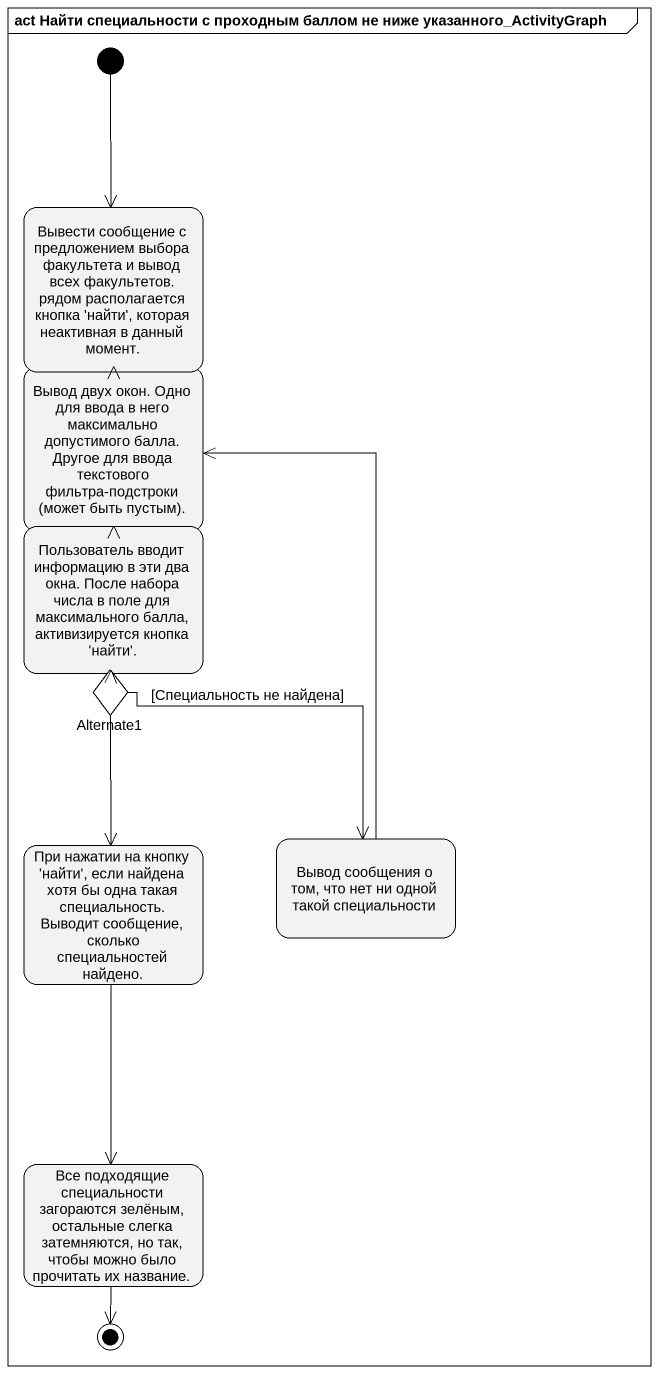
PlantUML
@startuml
mainframe act Найти специальности с проходным баллом не ниже указанного_ActivityGraph
hide empty description
state "Вывести сообщение с предложением выбора факультета и вывод всех факультетов. рядом располагается кнопка 'найти', которая неактивная в данный момент." as Вывести_сообщение_с
state "Вывод двух окон. Одно для ввода в него максимально допустимого балла. Другое для ввода текстового фильтра-подстроки (может быть пустым)." as Вывод_двух_окон_Одно_для
state "Пользователь вводит информацию в эти два окна. После набора числа в поле для максимального балла, активизируется кнопка 'найти'." as Пользователь_вводит
state Alternate1 <<choice>>
state "Вывод сообщения о том, что нет ни одной такой специальности" as Вывод_сообщения_о_том_что
state "При нажатии на кнопку 'найти', если найдена хотя бы одна такая специальность. Выводит сообщение, сколько специальностей найдено." as При_нажатии_на_кнопку_найти
state "Все подходящие специальности загораются зелёным, остальные слегка затемняются, но так, чтобы можно было прочитать их название." as Все_подходящие
[*] --> Вывести_сообщение_с
Вывести_сообщение_с --> Вывод_двух_окон_Одно_для
Вывод_двух_окон_Одно_для --> Пользователь_вводит
Пользователь_вводит --> Alternate1
Alternate1 --> Вывод_сообщения_о_том_что : [Специальность не найдена]
Alternate1 --> При_нажатии_на_кнопку_найти
Вывод_сообщения_о_том_что -up-> Вывод_двух_окон_Одно_для
При_нажатии_на_кнопку_найти --> Все_подходящие
Все_подходящие --> [*]
@enduml
